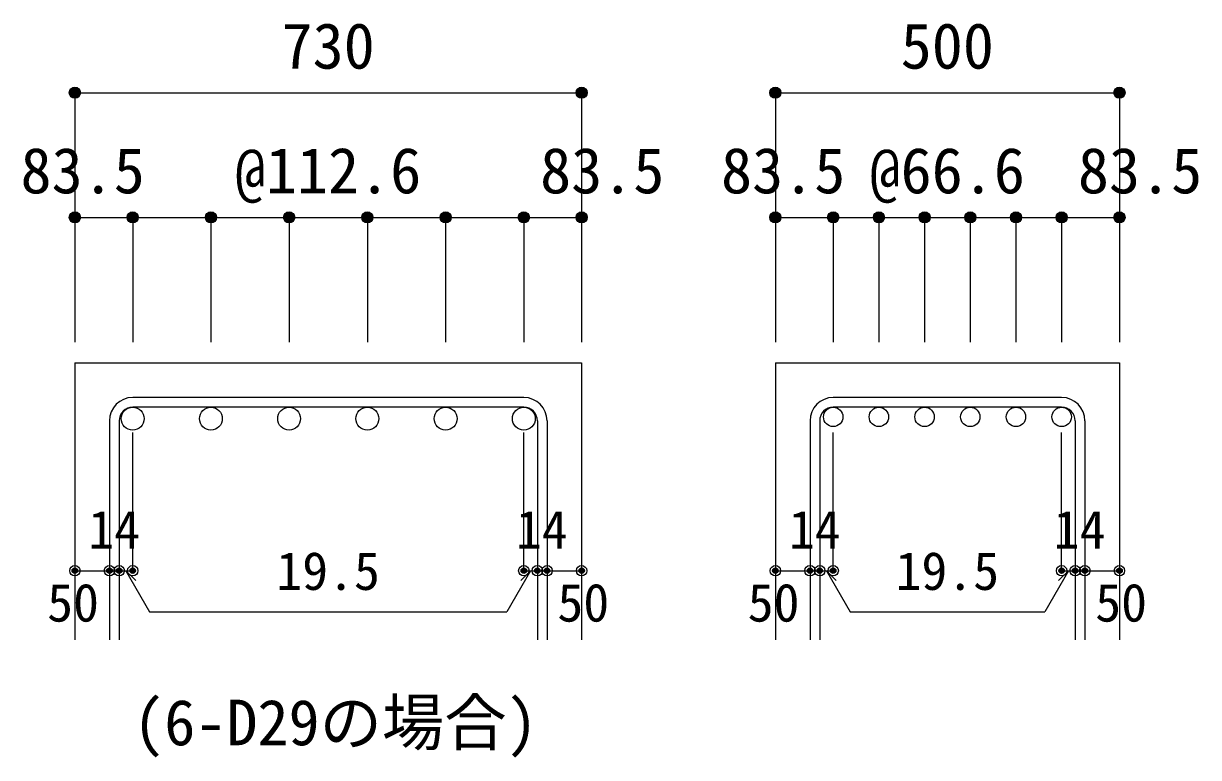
# Model space of a CAD drawing. Units: millimetres at full size, sheet at 1:30. Extents: x -5973 to 5954, y -4195 to 4201.
# Drawn here: x -782 to 915, y 21 to 1081 of the extents above; entities that cross this region are included whole.
import ezdxf
from ezdxf.enums import TextEntityAlignment as Align

# ---------------------------------------------------------------- set-up
doc = ezdxf.new("R2010")
doc.units = ezdxf.units.MM
doc.header["$LTSCALE"] = 30
doc.header["$PDMODE"] = 32
doc.header["$PDSIZE"] = 15
for name, color, linetype in [('0-1_躯体線', 2, 'Continuous'), ('0-5_基礎梁筋', 7, 'Continuous'), ('0-6_スタラップ筋', 7, 'Continuous'), ('0-7_文字', 4, 'Continuous'), ('0-D_寸法', 4, 'Continuous')]:
    doc.layers.add(name, color=color, linetype=linetype)
doc.styles.add('ＭＳ ゴシック', font='')
doc.styles.get('ＭＳ ゴシック').set_extended_font_data('MS Gothic')

msp = doc.modelspace()

# ---------------------------------------------------------------- linework, layer by layer
at = {"layer": '0-1_躯体線'}
for p, q in [((-707.9, 591.03), (-707.9, 191.03)), ((-707.9, 591.03), (24.1, 591.03)), ((24.1, 591.03), (24.1, 191.03)), ((303.94, 591.03), (303.94, 191.03)), ((303.94, 591.03), (800.94, 591.03)), ((800.94, 591.03), (800.94, 191.03))]:
    msp.add_line(p, q, dxfattribs=at)
at = {"layer": '0-5_基礎梁筋', "color": 3}
for centre, radius in [((-624.4, 510.53), 16.5), ((-511.4, 510.53), 16.5), ((-398.4, 510.53), 16.5), ((-285.4, 510.53), 16.5), ((-172.4, 510.53), 16.5), ((-59.4, 510.53), 16.5), ((387.44, 513.03), 14), ((453.44, 513.03), 14), ((519.44, 513.03), 14), ((585.44, 513.03), 14), ((651.44, 513.03), 14), ((717.44, 513.03), 14)]:
    msp.add_circle(centre, radius, dxfattribs=at)
at = {"layer": '0-6_スタラップ筋'}
for p, q in [((-59.4, 541.03), (-624.4, 541.03)), ((-59.4, 527.03), (-624.4, 527.03)), ((717.44, 541.03), (387.44, 541.03)), ((717.44, 527.03), (387.44, 527.03)), ((-657.9, 507.53), (-657.9, 191.03)), ((-643.9, 507.53), (-643.9, 191.03)), ((-39.9, 507.53), (-39.9, 191.03)), ((-25.9, 507.53), (-25.9, 191.03)), ((353.94, 507.53), (353.94, 191.03)), ((367.94, 507.53), (367.94, 191.03)), ((736.94, 507.53), (736.94, 191.03)), ((750.94, 507.53), (750.94, 191.03))]:
    msp.add_line(p, q, dxfattribs=at)
for centre, radius, start, end in [((-624.4, 507.53), 33.5, 90, 180), ((-624.4, 507.53), 19.5, 90, 180), ((-59.4, 507.53), 33.5, 0, 90), ((-59.4, 507.53), 19.5, 0, 90), ((387.44, 507.53), 33.5, 90, 180), ((387.44, 507.53), 19.5, 90, 180), ((717.44, 507.53), 33.5, 0, 90), ((717.44, 507.53), 19.5, 0, 90)]:
    msp.add_arc(centre, radius, start, end, dxfattribs=at)
at = {"layer": '0-D_寸法'}
for p, q in [((-707.9, 981.03), (-707.9, 801.03)), ((-707.9, 981.03), (24.1, 981.03)), ((24.1, 981.03), (24.1, 801.03)), ((24.1, 981.03), (24.1, 801.03)), ((303.94, 981.03), (303.94, 801.03)), ((303.94, 981.03), (800.94, 981.03)), ((800.94, 981.03), (800.94, 801.03)), ((800.94, 981.03), (800.94, 801.03)), ((-707.9, 801.03), (-707.9, 621.03)), ((-707.9, 801.03), (24.1, 801.03)), ((-624.4, 801.03), (-624.4, 621.03)), ((-511.4, 801.03), (-511.4, 621.03)), ((-398.4, 801.03), (-398.4, 621.03)), ((-285.4, 801.03), (-285.4, 621.03)), ((-172.4, 801.03), (-172.4, 621.03)), ((-59.4, 801.03), (-59.4, 621.03)), ((24.1, 801.03), (24.1, 621.03)), ((303.94, 801.03), (303.94, 621.03)), ((303.94, 801.03), (800.94, 801.03)), ((387.44, 801.03), (387.44, 621.03)), ((453.44, 801.03), (453.44, 621.03)), ((519.44, 801.03), (519.44, 621.03)), ((585.44, 801.03), (585.44, 621.03)), ((651.44, 801.03), (651.44, 621.03)), ((717.44, 801.03), (717.44, 621.03)), ((800.94, 801.03), (800.94, 621.03)), ((-59.4, 291.03), (-59.4, 490.36)), ((717.44, 291.03), (717.44, 490.36)), ((-707.9, 291.03), (-657.9, 291.03)), ((-634.15, 291.03), (-599.93, 231.75)), ((-634.15, 291.03), (-620.01, 276.89)), ((-49.65, 291.03), (-83.87, 231.75)), ((-49.65, 291.03), (-63.79, 276.89)), ((-59.4, 291.03), (24.1, 291.03)), ((-39.9, 291.03), (-25.9, 291.03)), ((303.94, 291.03), (353.94, 291.03)), ((377.69, 291.03), (411.91, 231.75)), ((377.69, 291.03), (391.83, 276.89)), ((727.19, 291.03), (692.96, 231.75)), ((727.19, 291.03), (713.04, 276.89)), ((717.44, 291.03), (800.94, 291.03)), ((736.94, 291.03), (750.94, 291.03)), ((-599.93, 231.75), (-83.87, 231.75)), ((411.91, 231.75), (692.96, 231.75))]:
    msp.add_line(p, q, dxfattribs=at)
for points in [[(-657.9, 291.03), (-624.4, 291.03), (-624.4, 490.36)], [(353.94, 291.03), (387.44, 291.03), (387.44, 490.36)]]:
    msp.add_lwpolyline(points, dxfattribs=at)
for centre, radius in [((-707.9, 981.03), 8), ((-707.9, 981.03), 7.2), ((-707.9, 981.03), 6.4), ((-707.9, 981.03), 5.6), ((-707.9, 981.03), 4.8), ((-707.9, 981.03), 4), ((24.1, 981.03), 8), ((24.1, 981.03), 7.2), ((24.1, 981.03), 6.4), ((24.1, 981.03), 5.6), ((24.1, 981.03), 4.8), ((24.1, 981.03), 4), ((303.94, 981.03), 8), ((303.94, 981.03), 7.2), ((303.94, 981.03), 6.4), ((303.94, 981.03), 5.6), ((303.94, 981.03), 4.8), ((303.94, 981.03), 4), ((800.94, 981.03), 8), ((800.94, 981.03), 7.2), ((800.94, 981.03), 6.4), ((800.94, 981.03), 5.6), ((800.94, 981.03), 4.8), ((800.94, 981.03), 4), ((-707.9, 981.03), 3.2), ((-707.9, 981.03), 2.4), ((-707.9, 981.03), 1.6), ((-707.9, 981.03), 0.8), ((24.1, 981.03), 3.2), ((24.1, 981.03), 2.4), ((24.1, 981.03), 1.6), ((24.1, 981.03), 0.8), ((303.94, 981.03), 3.2), ((303.94, 981.03), 2.4), ((303.94, 981.03), 1.6), ((303.94, 981.03), 0.8), ((800.94, 981.03), 3.2), ((800.94, 981.03), 2.4), ((800.94, 981.03), 1.6), ((800.94, 981.03), 0.8), ((-707.9, 801.03), 8), ((-707.9, 801.03), 7.2), ((-707.9, 801.03), 6.4), ((-707.9, 801.03), 5.6), ((-707.9, 801.03), 4.8), ((-707.9, 801.03), 4), ((-707.9, 801.03), 3.2), ((-707.9, 801.03), 2.4), ((-707.9, 801.03), 1.6), ((-707.9, 801.03), 0.8), ((-624.4, 801.03), 8), ((-624.4, 801.03), 7.2), ((-624.4, 801.03), 6.4), ((-624.4, 801.03), 5.6), ((-624.4, 801.03), 4.8), ((-624.4, 801.03), 4), ((-624.4, 801.03), 3.2), ((-624.4, 801.03), 2.4), ((-624.4, 801.03), 1.6), ((-624.4, 801.03), 0.8), ((-511.4, 801.03), 8), ((-511.4, 801.03), 7.2), ((-511.4, 801.03), 6.4), ((-511.4, 801.03), 5.6), ((-511.4, 801.03), 4.8), ((-511.4, 801.03), 4), ((-511.4, 801.03), 3.2), ((-511.4, 801.03), 2.4), ((-511.4, 801.03), 1.6), ((-511.4, 801.03), 0.8), ((-398.4, 801.03), 8), ((-398.4, 801.03), 7.2), ((-398.4, 801.03), 6.4), ((-398.4, 801.03), 5.6), ((-398.4, 801.03), 4.8), ((-398.4, 801.03), 4), ((-398.4, 801.03), 3.2), ((-398.4, 801.03), 2.4), ((-398.4, 801.03), 1.6), ((-398.4, 801.03), 0.8), ((-285.4, 801.03), 8), ((-285.4, 801.03), 7.2), ((-285.4, 801.03), 6.4), ((-285.4, 801.03), 5.6), ((-285.4, 801.03), 4.8), ((-285.4, 801.03), 4), ((-285.4, 801.03), 3.2), ((-285.4, 801.03), 2.4), ((-285.4, 801.03), 1.6), ((-285.4, 801.03), 0.8), ((-172.4, 801.03), 8), ((-172.4, 801.03), 7.2), ((-172.4, 801.03), 6.4), ((-172.4, 801.03), 5.6), ((-172.4, 801.03), 4.8), ((-172.4, 801.03), 4), ((-172.4, 801.03), 3.2), ((-172.4, 801.03), 2.4), ((-172.4, 801.03), 1.6), ((-172.4, 801.03), 0.8), ((-59.4, 801.03), 8), ((-59.4, 801.03), 7.2), ((-59.4, 801.03), 6.4), ((-59.4, 801.03), 5.6), ((-59.4, 801.03), 4.8), ((-59.4, 801.03), 4), ((-59.4, 801.03), 3.2), ((-59.4, 801.03), 2.4), ((-59.4, 801.03), 1.6), ((-59.4, 801.03), 0.8), ((24.1, 801.03), 8), ((24.1, 801.03), 7.2), ((24.1, 801.03), 6.4), ((24.1, 801.03), 5.6), ((24.1, 801.03), 4.8), ((24.1, 801.03), 4), ((24.1, 801.03), 3.2), ((24.1, 801.03), 2.4), ((24.1, 801.03), 1.6), ((24.1, 801.03), 0.8), ((303.94, 801.03), 8), ((303.94, 801.03), 7.2), ((303.94, 801.03), 6.4), ((303.94, 801.03), 5.6), ((303.94, 801.03), 4.8), ((303.94, 801.03), 4), ((303.94, 801.03), 3.2), ((303.94, 801.03), 2.4), ((303.94, 801.03), 1.6), ((303.94, 801.03), 0.8), ((387.44, 801.03), 8), ((387.44, 801.03), 7.2), ((387.44, 801.03), 6.4), ((387.44, 801.03), 5.6), ((387.44, 801.03), 4.8), ((387.44, 801.03), 4), ((387.44, 801.03), 3.2), ((387.44, 801.03), 2.4), ((387.44, 801.03), 1.6), ((387.44, 801.03), 0.8), ((453.44, 801.03), 8), ((453.44, 801.03), 7.2), ((453.44, 801.03), 6.4), ((453.44, 801.03), 5.6), ((453.44, 801.03), 4.8), ((453.44, 801.03), 4), ((453.44, 801.03), 3.2), ((453.44, 801.03), 2.4), ((453.44, 801.03), 1.6), ((453.44, 801.03), 0.8), ((519.44, 801.03), 8), ((519.44, 801.03), 7.2), ((519.44, 801.03), 6.4), ((519.44, 801.03), 5.6), ((519.44, 801.03), 4.8), ((519.44, 801.03), 4), ((519.44, 801.03), 3.2), ((519.44, 801.03), 2.4), ((519.44, 801.03), 1.6), ((519.44, 801.03), 0.8), ((585.44, 801.03), 8), ((585.44, 801.03), 7.2), ((585.44, 801.03), 6.4), ((585.44, 801.03), 5.6), ((585.44, 801.03), 4.8), ((585.44, 801.03), 4), ((585.44, 801.03), 3.2), ((585.44, 801.03), 2.4), ((585.44, 801.03), 1.6), ((585.44, 801.03), 0.8), ((651.44, 801.03), 8), ((651.44, 801.03), 7.2), ((651.44, 801.03), 6.4), ((651.44, 801.03), 5.6), ((651.44, 801.03), 4.8), ((651.44, 801.03), 4), ((651.44, 801.03), 3.2), ((651.44, 801.03), 2.4), ((651.44, 801.03), 1.6), ((651.44, 801.03), 0.8), ((717.44, 801.03), 8), ((717.44, 801.03), 7.2), ((717.44, 801.03), 6.4), ((717.44, 801.03), 5.6), ((717.44, 801.03), 4.8), ((717.44, 801.03), 4), ((717.44, 801.03), 3.2), ((717.44, 801.03), 2.4), ((717.44, 801.03), 1.6), ((717.44, 801.03), 0.8), ((800.94, 801.03), 8), ((800.94, 801.03), 7.2), ((800.94, 801.03), 6.4), ((800.94, 801.03), 5.6), ((800.94, 801.03), 4.8), ((800.94, 801.03), 4), ((800.94, 801.03), 3.2), ((800.94, 801.03), 2.4), ((800.94, 801.03), 1.6), ((800.94, 801.03), 0.8), ((-707.9, 291.03), 4), ((-707.9, 291.03), 3.6), ((-707.9, 291.03), 3.2), ((-707.9, 291.03), 2.8), ((-707.9, 291.03), 2.4), ((-707.9, 291.03), 2), ((-707.9, 291.03), 1.6), ((-707.9, 291.03), 1.2), ((-707.9, 291.03), 0.8), ((-707.9, 291.03), 0.4), ((-657.9, 291.03), 4), ((-657.9, 291.03), 3.6), ((-657.9, 291.03), 3.2), ((-657.9, 291.03), 2.8), ((-657.9, 291.03), 2.4), ((-657.9, 291.03), 2), ((-657.9, 291.03), 1.6), ((-657.9, 291.03), 1.2), ((-657.9, 291.03), 0.8), ((-657.9, 291.03), 0.4), ((-643.9, 291.03), 4), ((-643.9, 291.03), 3.6), ((-643.9, 291.03), 3.2), ((-643.9, 291.03), 2.8), ((-643.9, 291.03), 2.4), ((-643.9, 291.03), 2), ((-643.9, 291.03), 1.6), ((-643.9, 291.03), 1.2), ((-643.9, 291.03), 0.8), ((-643.9, 291.03), 0.4), ((-624.4, 291.03), 4), ((-624.4, 291.03), 3.6), ((-624.4, 291.03), 3.2), ((-624.4, 291.03), 2.8), ((-624.4, 291.03), 2.4), ((-624.4, 291.03), 2), ((-624.4, 291.03), 1.6), ((-624.4, 291.03), 1.2), ((-624.4, 291.03), 0.8), ((-624.4, 291.03), 0.4), ((-59.4, 291.03), 4), ((-59.4, 291.03), 3.6), ((-59.4, 291.03), 3.2), ((-59.4, 291.03), 2.8), ((-59.4, 291.03), 2.4), ((-59.4, 291.03), 2), ((-59.4, 291.03), 1.6), ((-59.4, 291.03), 1.2), ((-59.4, 291.03), 0.8), ((-59.4, 291.03), 0.4), ((-39.9, 291.03), 4), ((-39.9, 291.03), 3.6), ((-39.9, 291.03), 3.2), ((-39.9, 291.03), 2.8), ((-39.9, 291.03), 2.4), ((-39.9, 291.03), 2), ((-39.9, 291.03), 1.6), ((-39.9, 291.03), 1.2), ((-39.9, 291.03), 0.8), ((-39.9, 291.03), 0.4), ((-25.9, 291.03), 4), ((-25.9, 291.03), 3.6), ((-25.9, 291.03), 3.2), ((-25.9, 291.03), 2.8), ((-25.9, 291.03), 2.4), ((-25.9, 291.03), 2), ((-25.9, 291.03), 1.6), ((-25.9, 291.03), 1.2), ((-25.9, 291.03), 0.8), ((-25.9, 291.03), 0.4), ((24.1, 291.03), 4), ((24.1, 291.03), 3.6), ((24.1, 291.03), 3.2), ((24.1, 291.03), 2.8), ((24.1, 291.03), 2.4), ((24.1, 291.03), 2), ((24.1, 291.03), 1.6), ((24.1, 291.03), 1.2), ((24.1, 291.03), 0.8), ((24.1, 291.03), 0.4), ((303.94, 291.03), 4), ((303.94, 291.03), 3.6), ((303.94, 291.03), 3.2), ((303.94, 291.03), 2.8), ((303.94, 291.03), 2.4), ((303.94, 291.03), 2), ((303.94, 291.03), 1.6), ((303.94, 291.03), 1.2), ((303.94, 291.03), 0.8), ((303.94, 291.03), 0.4), ((353.94, 291.03), 4), ((353.94, 291.03), 3.6), ((353.94, 291.03), 3.2), ((353.94, 291.03), 2.8), ((353.94, 291.03), 2.4), ((353.94, 291.03), 2), ((353.94, 291.03), 1.6), ((353.94, 291.03), 1.2), ((353.94, 291.03), 0.8), ((353.94, 291.03), 0.4), ((367.94, 291.03), 4), ((367.94, 291.03), 3.6), ((367.94, 291.03), 3.2), ((367.94, 291.03), 2.8), ((367.94, 291.03), 2.4), ((367.94, 291.03), 2), ((367.94, 291.03), 1.6), ((367.94, 291.03), 1.2), ((367.94, 291.03), 0.8), ((367.94, 291.03), 0.4), ((387.44, 291.03), 4), ((387.44, 291.03), 3.6), ((387.44, 291.03), 3.2), ((387.44, 291.03), 2.8), ((387.44, 291.03), 2.4), ((387.44, 291.03), 2), ((387.44, 291.03), 1.6), ((387.44, 291.03), 1.2), ((387.44, 291.03), 0.8), ((387.44, 291.03), 0.4), ((717.44, 291.03), 4), ((717.44, 291.03), 3.6), ((717.44, 291.03), 3.2), ((717.44, 291.03), 2.8), ((717.44, 291.03), 2.4), ((717.44, 291.03), 2), ((717.44, 291.03), 1.6), ((717.44, 291.03), 1.2), ((717.44, 291.03), 0.8), ((717.44, 291.03), 0.4), ((736.94, 291.03), 4), ((736.94, 291.03), 3.6), ((736.94, 291.03), 3.2), ((736.94, 291.03), 2.8), ((736.94, 291.03), 2.4), ((736.94, 291.03), 2), ((736.94, 291.03), 1.6), ((736.94, 291.03), 1.2), ((736.94, 291.03), 0.8), ((736.94, 291.03), 0.4), ((750.94, 291.03), 4), ((750.94, 291.03), 3.6), ((750.94, 291.03), 3.2), ((750.94, 291.03), 2.8), ((750.94, 291.03), 2.4), ((750.94, 291.03), 2), ((750.94, 291.03), 1.6), ((750.94, 291.03), 1.2), ((750.94, 291.03), 0.8), ((750.94, 291.03), 0.4), ((800.94, 291.03), 4), ((800.94, 291.03), 3.6), ((800.94, 291.03), 3.2), ((800.94, 291.03), 2.8), ((800.94, 291.03), 2.4), ((800.94, 291.03), 2), ((800.94, 291.03), 1.6), ((800.94, 291.03), 1.2), ((800.94, 291.03), 0.8), ((800.94, 291.03), 0.4)]:
    msp.add_circle(centre, radius, dxfattribs=at)
at = {"layer": '0-D_寸法', "color": 7}
for p in [(-707.9, 981.03), (24.1, 981.03), (303.94, 981.03), (800.94, 981.03), (-707.9, 801.03), (-624.4, 801.03), (-511.4, 801.03), (-398.4, 801.03), (-285.4, 801.03), (-172.4, 801.03), (-59.4, 801.03), (24.1, 801.03), (303.94, 801.03), (387.44, 801.03), (453.44, 801.03), (519.44, 801.03), (585.44, 801.03), (651.44, 801.03), (717.44, 801.03), (800.94, 801.03), (-707.9, 291.03), (-657.9, 291.03), (-643.9, 291.03), (-624.4, 291.03), (-59.4, 291.03), (-39.9, 291.03), (-25.9, 291.03), (24.1, 291.03), (303.94, 291.03), (353.94, 291.03), (367.94, 291.03), (387.44, 291.03), (717.44, 291.03), (736.94, 291.03), (750.94, 291.03), (800.94, 291.03)]:
    msp.add_point(p, dxfattribs=at)

# ---------------------------------------------------------------- texts
at = {"layer": '0-7_文字', "color": 7, "style": 'ＭＳ ゴシック'}
msp.add_text('(6-D29の場合)', height=65.98, dxfattribs=at).set_placement((-623.67, 19.14), align=Align.BOTTOM_LEFT)
at = {"layer": '0-D_寸法', "style": 'ＭＳ ゴシック'}
for s, height, p in [('730', 65.98, (-409.4, 996.03)), ('500', 65.98, (484.94, 996.03)), ('83.5', 65.98, (-786.4, 816.03)), ('@112.6', 65.98, (-476.9, 816.03)), ('83.5', 65.98, (-35.9, 816.03)), ('83.5', 65.98, (225.44, 816.03)), ('@66.6', 65.98, (439.94, 816.03)), ('83.5', 65.98, (740.94, 816.03)), ('14', 54.99, (-688.44, 306.48)), ('14', 54.99, (-70.86, 306.48)), ('14', 54.99, (323.4, 306.48)), ('14', 54.99, (705.98, 306.48)), ('19.5', 54.99, (-416.9, 246.75)), ('19.5', 54.99, (477.44, 246.75)), ('50', 54.99, (-747.9, 201.03)), ('50', 54.99, (-10.9, 201.03)), ('50', 54.99, (263.94, 201.03)), ('50', 54.99, (765.94, 201.03))]:
    msp.add_text(s, height=height, dxfattribs=at).set_placement(p, align=Align.BOTTOM_LEFT)

doc.saveas('drawing.dxf')
